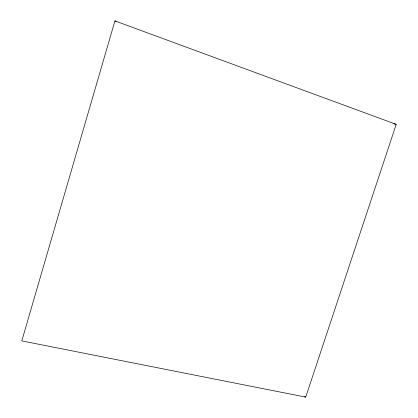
<?xml version="1.0" encoding="UTF-8"?>
<svg xmlns="http://www.w3.org/2000/svg" width="418" height="418" viewBox="0 0 418 418"><rect width="100%" height="100%" fill="white"/><g stroke="black" fill="none" stroke-linecap="round" stroke-linejoin="round"><path stroke-width="0.63" d="M114.929 20.9L21.799 340.905L305.73 397.1L396.201 124.36L114.929 20.9L116.047 21.564M393.667 123.765L396.201 124.36M304.55 396.546L305.73 397.1"/></g></svg>
